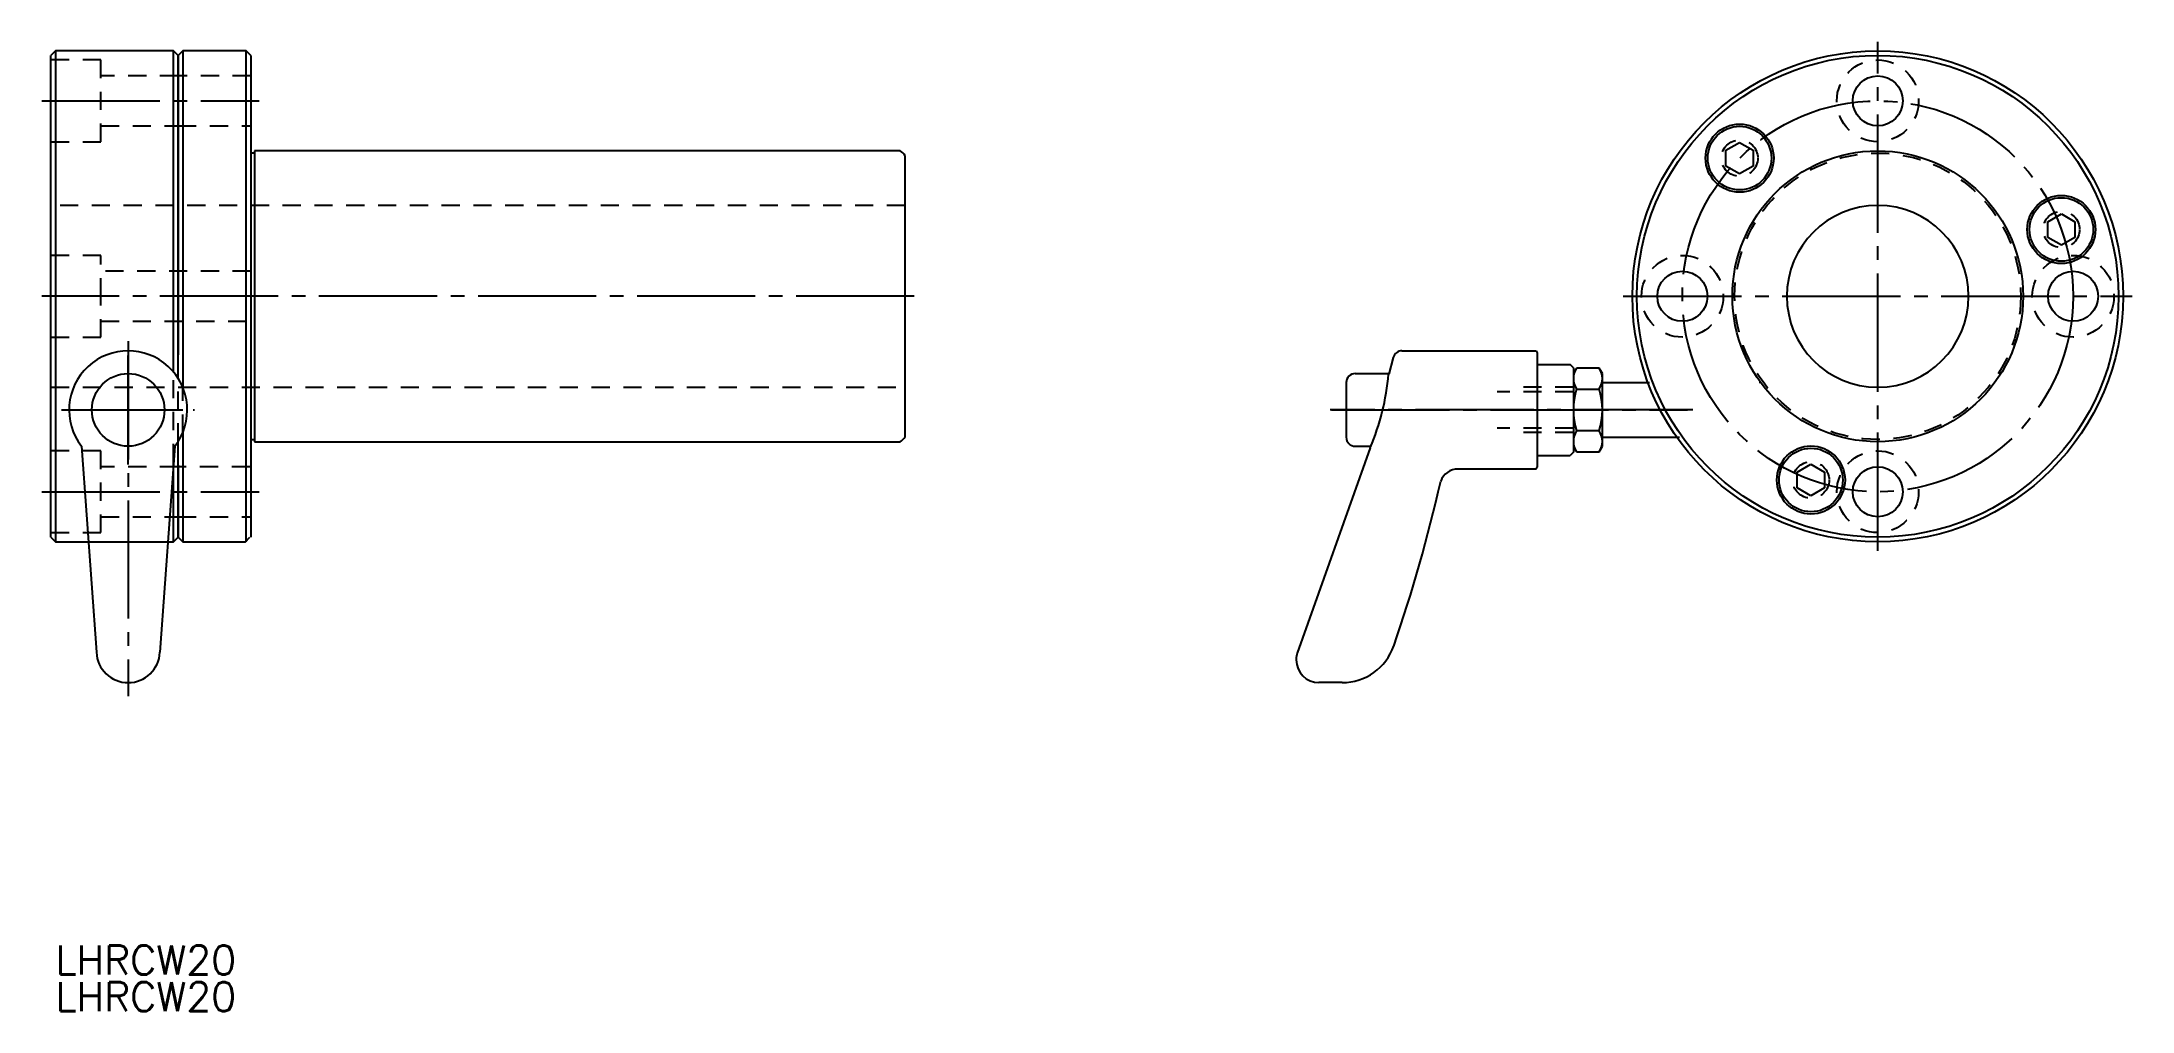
# Model space of a CAD drawing. Extents: x 112 to 342, y 123 to 230.
import ezdxf

# ---------------------------------------------------------------- set-up
doc = ezdxf.new("R2010")
doc.units = 0
for name, pattern in [('CENTER', [17.5, 13, -1.5, 1.5, -1.5]), ('DASHED', [3.5, 2, -1.5]), ('DOT', [0.5, 0.25, -0.25])]:
    doc.linetypes.add(name, pattern=pattern)
doc.layers.get('0').update_dxf_attribs({"linetype": 'CONTINUOUS'})
doc.layers.add('CENTER', color=1, linetype='CENTER')
doc.styles.get("Standard").update_dxf_attribs({"font": 'txt.shx', "bigfont": '@extfont2.shx'})

msp = doc.modelspace()

# ---------------------------------------------------------------- linework, layer by layer
at = {"color": 1, "linetype": 'CENTER'}
for p, q in [((314.32, 174.06), (314.32, 230.06)), ((286.32, 202.06), (342.32, 202.06))]:
    msp.add_line(p, q, dxfattribs=at)
at = {"color": 7, "linetype": 'CONTINUOUS'}
for p, q in [((113.78, 229.06), (113.28, 228.56)), ((113.28, 175.56), (113.28, 228.56)), ((113.78, 229.06), (113.78, 175.06)), ((126.78, 229.06), (113.78, 229.06)), ((126.78, 195.65), (126.78, 229.06)), ((127.28, 228.56), (126.78, 229.06)), ((127.78, 229.06), (127.28, 228.56)), ((127.28, 228.56), (127.28, 195.61)), ((127.28, 195.61), (127.28, 228.56)), ((127.78, 229.06), (127.78, 195.57)), ((134.78, 229.06), (127.78, 229.06)), ((134.78, 194.97), (134.78, 229.06)), ((135.28, 228.56), (134.78, 229.06)), ((135.28, 228.56), (135.28, 194.93)), ((297.62, 218.12), (299.12, 218.99)), ((299.12, 218.99), (300.62, 218.12)), ((135.68, 217.81), (135.28, 217.81)), ((135.68, 218.06), (135.68, 194.89)), ((206.73, 218.06), (135.68, 218.06)), ((207.28, 186.6), (207.28, 217.51)), ((297.62, 216.39), (297.62, 218.12)), ((299.12, 215.53), (297.62, 216.39)), ((300.62, 216.39), (299.12, 215.53)), ((300.62, 218.12), (300.62, 216.39)), ((333.03, 210.27), (334.53, 211.14)), ((333.03, 208.54), (333.03, 210.27)), ((334.53, 211.14), (336.03, 210.27)), ((336.03, 210.27), (336.03, 208.54)), ((334.53, 207.68), (333.03, 208.54)), ((336.03, 208.54), (334.53, 207.68)), ((126.78, 193.71), (126.78, 195.65)), ((127.28, 193.02), (127.28, 195.61)), ((127.78, 195.57), (127.78, 192.06)), ((261.96, 196.06), (276.74, 196.06)), ((276.74, 196.06), (276.83, 195.85)), ((276.83, 195.85), (276.83, 183.26)), ((134.78, 184.13), (134.78, 194.97)), ((135.28, 194.93), (135.28, 184.17)), ((135.68, 194.89), (135.68, 186.06)), ((256.83, 193.56), (260.51, 193.56)), ((260.99, 195.33), (260.5, 193.5)), ((276.83, 194.56), (280.46, 194.56)), ((280.83, 194.19), (280.46, 194.56)), ((280.83, 194.19), (280.83, 184.92)), ((281.18, 194.17), (280.83, 193.56)), ((280.83, 193.56), (280.83, 185.56)), ((283.67, 194.17), (281.18, 194.17)), ((284.03, 193.56), (283.67, 194.17)), ((284.03, 185.56), (284.03, 193.56)), ((255.83, 192.56), (255.83, 186.56)), ((281.18, 191.86), (283.67, 191.86)), ((284.03, 192.56), (289.2, 192.56)), ((127.78, 187.06), (127.78, 183.54)), ((283.67, 187.25), (281.18, 187.25)), ((284.03, 186.56), (292.49, 186.56)), ((116.65, 185.56), (118.28, 162.9)), ((126.9, 185.56), (125.27, 162.9)), ((127.28, 183.5), (127.28, 186.09)), ((134.78, 175.06), (134.78, 184.13)), ((135.28, 186.31), (135.68, 186.31)), ((135.28, 184.17), (135.28, 175.56)), ((135.68, 186.06), (137.16, 186.06)), ((137.16, 186.06), (151.17, 186.06)), ((151.17, 186.06), (206.73, 186.06)), ((258.47, 185.4), (250.44, 162.81)), ((256.83, 185.56), (258.54, 185.56)), ((276.83, 184.56), (280.46, 184.56)), ((280.83, 184.92), (280.46, 184.56)), ((280.83, 185.56), (281.18, 184.94)), ((281.18, 184.94), (283.67, 184.94)), ((283.67, 184.94), (284.03, 185.56)), ((126.78, 183.46), (126.78, 183.84)), ((126.78, 175.06), (126.78, 183.46)), ((127.28, 183.5), (127.28, 175.56)), ((127.28, 175.56), (127.28, 183.5)), ((127.78, 183.54), (127.78, 175.06)), ((276.74, 183.06), (268.12, 183.06)), ((276.74, 183.06), (276.83, 183.26)), ((305.47, 182.72), (306.97, 183.58)), ((305.47, 180.99), (305.47, 182.72)), ((306.97, 183.58), (308.47, 182.72)), ((308.47, 182.72), (308.47, 180.99)), ((306.97, 180.12), (305.47, 180.99)), ((308.47, 180.99), (306.97, 180.12)), ((113.28, 175.56), (113.78, 175.06)), ((113.78, 175.06), (126.78, 175.06)), ((126.78, 175.06), (127.28, 175.56)), ((127.28, 175.56), (127.78, 175.06)), ((127.78, 175.06), (134.68, 175.06)), ((134.68, 175.06), (135.18, 175.56)), ((250.33, 162.14), (250.33, 162.06)), ((255.39, 159.56), (252.83, 159.56))]:
    msp.add_line(p, q, dxfattribs=at)
at = {"color": 3, "linetype": 'DASHED'}
for p, q in [((118.78, 228.06), (113.28, 228.06)), ((118.78, 219.06), (118.78, 228.06)), ((127.28, 226.31), (118.78, 226.31)), ((135.28, 226.31), (127.28, 226.31)), ((113.28, 219.06), (118.78, 219.06)), ((118.78, 220.81), (127.28, 220.81)), ((127.28, 220.81), (135.28, 220.81)), ((207.28, 212.06), (113.28, 212.06)), ((118.78, 206.56), (113.28, 206.56)), ((118.78, 202.06), (118.78, 206.56)), ((135.28, 204.81), (118.78, 204.81)), ((118.78, 197.56), (118.78, 202.06)), ((118.78, 199.31), (135.28, 199.31)), ((113.28, 197.56), (118.78, 197.56)), ((126.78, 183.84), (126.78, 193.71)), ((113.28, 192.06), (207.28, 192.06)), ((127.28, 186.09), (127.28, 193.02)), ((127.78, 187.06), (127.78, 192.06)), ((280.83, 191.56), (272.43, 191.56)), ((280.83, 192.06), (273.83, 192.06)), ((280.83, 187.56), (272.43, 187.56)), ((280.83, 187.06), (273.83, 187.06)), ((118.78, 185.06), (113.28, 185.06)), ((118.78, 176.06), (118.78, 185.06)), ((127.28, 183.31), (118.78, 183.31)), ((135.18, 183.31), (127.28, 183.31)), ((118.78, 177.81), (127.28, 177.81)), ((127.28, 177.81), (135.18, 177.81)), ((113.28, 176.06), (118.78, 176.06))]:
    msp.add_line(p, q, dxfattribs=at)
at = {"color": 13, "linetype": 'DOT'}
for p, q in [((301.39, 192.56), (301.26, 192.56)), ((301.45, 192.56), (301.39, 192.56))]:
    msp.add_line(p, q, dxfattribs=at)
at = {"color": 7, "linetype": 'CONTINUOUS'}
for centre, radius in [((314.32, 202.06), 27), ((314.32, 202.06), 26.5), ((314.32, 223.56), 2.75), ((299.12, 217.26), 3.75), ((299.12, 217.26), 3.5), ((314.32, 202.06), 16), ((334.53, 209.41), 3.75), ((334.53, 209.41), 3.5), ((292.82, 202.06), 2.75), ((335.82, 202.06), 2.75), ((121.78, 189.56), 4), ((306.97, 181.85), 3.75), ((306.97, 181.85), 3.5), ((314.32, 180.56), 2.75)]:
    msp.add_circle(centre, radius, dxfattribs=at)
at = {"color": 3, "linetype": 'DASHED'}
for centre, radius in [((314.32, 223.56), 4.5), ((299.12, 217.26), 2), ((314.32, 202.06), 15.75), ((334.53, 209.41), 2), ((292.82, 202.06), 4.5), ((335.82, 202.06), 4.5), ((314.32, 180.56), 4.5), ((306.97, 181.85), 2)]:
    msp.add_circle(centre, radius, dxfattribs=at)
at = {"color": 7, "linetype": 'CONTINUOUS'}
for centre, radius, start, end in [((206.13, 216.91), 1.3, 27.7958, 62.2042), ((314.32, 202.06), 10, 0, 180), ((314.32, 202.06), 10, 180, 0), ((121.78, 189.56), 6.5, 322.0201, 217.9799), ((261.96, 195.06), 1, 90, 164.2753), ((256.83, 192.56), 1, 90, 180), ((233.08, 196.04), 27.53, 337.2678, 354.7093), ((282.87, 193.02), 2.04, 145.6158, 214.3842), ((281.98, 193.02), 2.04, 325.6158, 34.3842), ((288.47, 189.56), 7.64, 162.412, 197.588), ((276.38, 189.56), 7.64, 342.412, 17.588), ((206.13, 187.21), 1.3, 297.7958, 332.2042), ((256.83, 186.56), 1, 180, 270), ((282.87, 186.09), 2.04, 145.6158, 214.3842), ((281.98, 186.09), 2.04, 325.6158, 34.3842), ((268.12, 181.06), 2, 90, 160.621), ((98.2, 219.81), 172.29, 340.9545, 347.2259), ((255.39, 165.56), 6, 270, 340.8981), ((121.78, 163.06), 3.5, 182.543, 357.4475), ((252.33, 162.14), 2, 160.4256, 180), ((252.83, 162.06), 2.5, 180, 270)]:
    msp.add_arc(centre, radius, start, end, dxfattribs=at)
at = {"layer": 'CENTER', "color": 1, "linetype": 'CENTER'}
for p, q in [((112.28, 223.56), (136.18, 223.56)), ((208.28, 202.06), (112.28, 202.06)), ((121.78, 197.11), (121.78, 158.07)), ((121.78, 183.56), (121.78, 195.56)), ((114.45, 189.56), (129.08, 189.56)), ((115.78, 189.56), (127.78, 189.56)), ((293.96, 189.56), (254.05, 189.56)), ((254.2, 189.56), (293.4, 189.56)), ((112.28, 180.56), (136.18, 180.56))]:
    msp.add_line(p, q, dxfattribs=at)
msp.add_circle((314.32, 202.06), 21.5, dxfattribs=at)

# ---------------------------------------------------------------- texts
at = {"color": 7, "linetype": 'CONTINUOUS'}
for p in [(113.78, 127.44), (113.78, 123.42)]:
    msp.add_text('LHRCW20', height=3.2, dxfattribs=at).set_placement(p)

doc.saveas('drawing.dxf')
